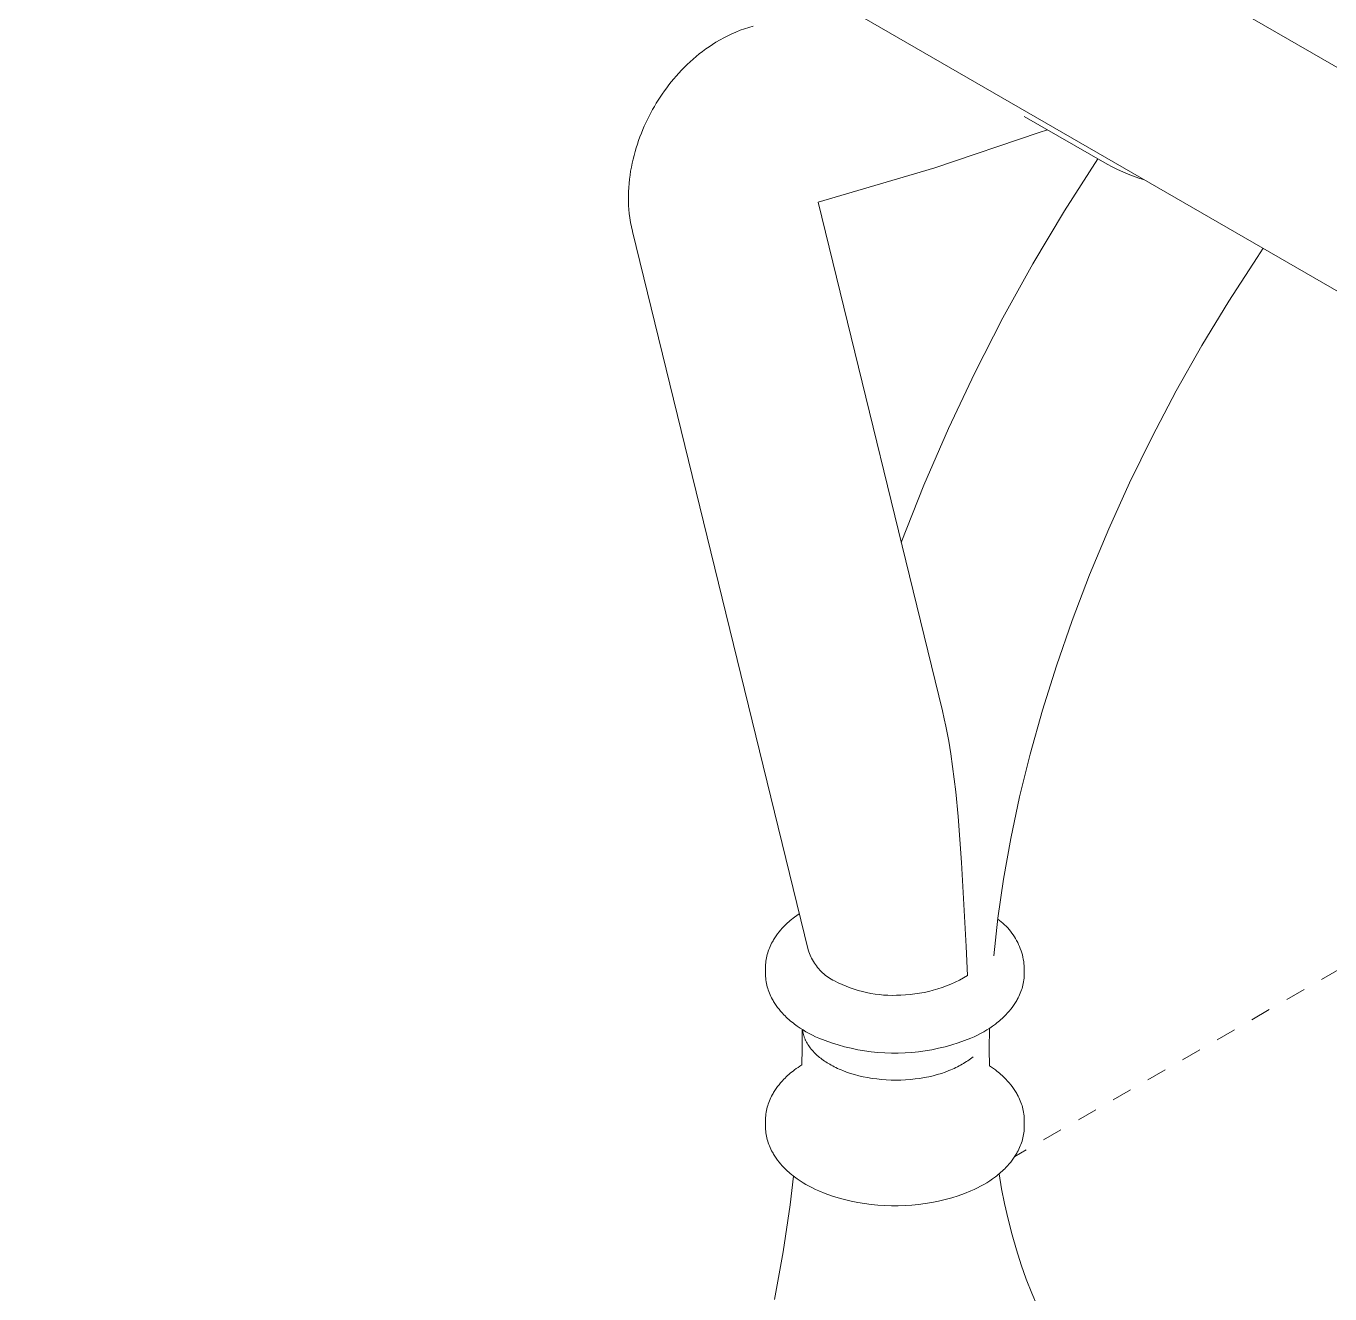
# Model space of a CAD drawing. Header units: inches. Extents: x -10 to 169, y -3 to 129.
# Drawn here: x 147.25 to 153.76, y 39.04 to 45.37 of the extents above; entities that cross this region are included whole.
import ezdxf

# ---------------------------------------------------------------- set-up
doc = ezdxf.new("R2010")
doc.units = ezdxf.units.IN
doc.linetypes.add('HIDDEN', pattern=[1.905, 1.27, -0.635])
doc.layers.add('ZANO_R', color=7, linetype='Continuous', lineweight=0)
doc.layers.add('ZANO_R_przerywana', color=250, linetype='HIDDEN', lineweight=0)

msp = doc.modelspace()

# ---------------------------------------------------------------- linework, layer by layer
at = {"layer": 'ZANO_R'}
for p, q in [((155.83234, 43.98615), (116.6531, 66.6063)), ((155.66446, 42.96711), (116.48522, 65.58726)), ((150.77178, 45.33222), (150.79188, 45.34104)), ((150.79188, 45.34104), (150.81308, 45.34956)), ((150.81308, 45.34956), (150.83456, 45.35736)), ((150.83456, 45.35736), (150.8563, 45.36444)), ((150.8563, 45.36444), (150.87824, 45.37078)), ((150.65867, 45.26798), (150.67543, 45.27916)), ((150.67543, 45.27916), (150.69247, 45.2899)), ((150.69247, 45.2899), (150.7132, 45.30217)), ((150.7132, 45.30217), (150.73242, 45.31277)), ((150.73242, 45.31277), (150.75195, 45.32279)), ((150.75195, 45.32279), (150.77178, 45.33222)), ((150.56357, 45.19196), (150.57834, 45.20528)), ((150.57834, 45.20528), (150.59383, 45.21863)), ((150.59383, 45.21863), (150.60965, 45.23161)), ((150.60965, 45.23161), (150.62579, 45.24419)), ((150.62579, 45.24419), (150.64221, 45.25639)), ((150.64221, 45.25639), (150.65867, 45.26798)), ((150.50788, 45.13589), (150.52107, 45.15007)), ((150.52107, 45.15007), (150.53492, 45.16434)), ((150.53492, 45.16434), (150.54909, 45.17831)), ((150.54909, 45.17831), (150.56357, 45.19196)), ((150.44698, 45.06199), (150.45838, 45.07699)), ((150.45838, 45.07699), (150.47006, 45.09178)), ((150.47006, 45.09178), (150.48236, 45.10674)), ((150.48236, 45.10674), (150.49497, 45.12144)), ((150.49497, 45.12144), (150.50788, 45.13589)), ((150.40491, 45.00082), (150.41485, 45.01617)), ((150.41485, 45.01617), (150.42506, 45.03133)), ((150.42506, 45.03133), (150.43587, 45.04676)), ((150.43587, 45.04676), (150.44698, 45.06199)), ((150.36802, 44.93769), (150.37681, 44.95372)), ((150.37681, 44.95372), (150.38589, 44.96959)), ((150.38589, 44.96959), (150.39526, 44.98529)), ((150.39526, 44.98529), (150.40491, 45.00082)), ((150.33539, 44.87107), (150.3432, 44.8882)), ((150.3432, 44.8882), (150.35133, 44.90517)), ((150.35133, 44.90517), (150.35953, 44.92151)), ((150.35953, 44.92151), (150.36802, 44.93769)), ((152.64396, 44.68134), (152.23066, 44.91996)), ((150.30715, 44.80019), (150.31377, 44.81835)), ((150.31377, 44.81835), (150.32076, 44.83638)), ((150.32076, 44.83638), (150.32791, 44.85379)), ((150.32791, 44.85379), (150.33539, 44.87107)), ((152.30525, 44.83893), (151.78459, 44.66384)), ((152.34592, 44.85341), (152.30525, 44.83893)), ((150.28936, 44.74446), (150.295, 44.76348)), ((150.295, 44.76348), (150.30089, 44.78189)), ((150.30089, 44.78189), (150.30715, 44.80019)), ((150.2709, 44.66679), (150.27495, 44.68675)), ((150.27495, 44.68675), (150.27933, 44.70609)), ((150.27933, 44.70609), (150.28414, 44.72533)), ((150.28414, 44.72533), (150.28936, 44.74446)), ((152.43118, 44.44887), (152.59738, 44.70823)), ((150.26161, 44.60642), (150.26423, 44.62661)), ((150.26423, 44.62661), (150.26732, 44.64674)), ((150.26732, 44.64674), (150.2709, 44.66679)), ((151.7118, 44.6409), (151.20197, 44.49109)), ((151.78459, 44.66384), (151.7118, 44.6409)), ((152.66943, 44.66751), (152.64396, 44.68134)), ((152.69535, 44.65455), (152.66943, 44.66751)), ((152.72169, 44.64247), (152.69535, 44.65455)), ((152.74842, 44.63128), (152.72169, 44.64247)), ((152.77552, 44.621), (152.74842, 44.63128)), ((152.80294, 44.61164), (152.77552, 44.621)), ((150.25675, 44.54365), (150.25782, 44.56461)), ((150.25782, 44.56461), (150.25944, 44.58554)), ((150.25944, 44.58554), (150.26161, 44.60642)), ((152.83067, 44.6032), (152.80294, 44.61164)), ((150.2562, 44.5146), (150.25624, 44.52267)), ((150.25645, 44.49486), (150.2562, 44.5146)), ((150.25624, 44.52267), (150.25675, 44.54365)), ((150.25724, 44.47513), (150.25645, 44.49486)), ((151.20197, 44.49109), (151.82246, 41.95349)), ((150.25855, 44.45543), (150.25724, 44.47513)), ((150.26039, 44.43577), (150.25855, 44.45543)), ((150.26318, 44.41325), (150.26039, 44.43577)), ((152.27344, 44.18427), (152.43118, 44.44887)), ((150.26672, 44.39081), (150.26318, 44.41325)), ((150.27099, 44.3685), (150.26672, 44.39081)), ((150.276, 44.34636), (150.27099, 44.3685)), ((151.153, 40.75974), (150.27605, 44.34619)), ((153.42224, 44.26166), (153.3919, 44.21655)), ((152.12434, 43.9147), (152.27344, 44.18427)), ((153.3919, 44.21655), (153.25082, 43.99832)), ((153.25082, 43.99832), (153.11621, 43.77575)), ((151.98404, 43.64046), (152.12434, 43.9147)), ((153.11621, 43.77575), (152.98857, 43.54975)), ((151.85267, 43.36183), (151.98404, 43.64046)), ((152.98857, 43.54975), (152.86839, 43.32135)), ((151.73038, 43.0791), (151.85267, 43.36183)), ((152.86839, 43.32135), (152.75608, 43.09158)), ((151.61729, 42.79256), (151.73038, 43.0791)), ((152.75608, 43.09158), (152.65196, 42.86141)), ((152.65196, 42.86141), (152.55626, 42.6318)), ((152.55626, 42.6318), (152.46917, 42.40371)), ((152.46917, 42.40371), (152.39078, 42.17807)), ((152.39078, 42.17807), (152.32109, 41.9557)), ((151.82246, 41.95349), (151.83179, 41.91345)), ((152.32109, 41.9557), (152.26005, 41.73739)), ((151.83179, 41.91345), (151.83976, 41.8761)), ((151.83976, 41.8761), (151.85376, 41.80207)), ((151.85376, 41.80207), (151.86417, 41.73862)), ((151.86417, 41.73862), (151.87339, 41.67499)), ((152.26005, 41.73739), (152.20754, 41.52387)), ((151.87339, 41.67499), (151.88868, 41.54944)), ((151.88868, 41.54944), (151.9008, 41.42608)), ((152.20754, 41.52387), (152.16337, 41.31578)), ((151.9008, 41.42608), (151.91812, 41.1958)), ((152.16337, 41.31578), (152.12731, 41.11374)), ((151.91812, 41.1958), (151.9409, 40.77759)), ((152.12731, 41.11374), (152.09905, 40.91823)), ((151.06337, 40.90664), (151.07021, 40.91232)), ((151.07021, 40.91232), (151.0772, 40.91791)), ((151.0772, 40.91791), (151.08434, 40.92341)), ((151.08434, 40.92341), (151.09641, 40.93226)), ((151.09641, 40.93226), (151.10873, 40.94078)), ((152.09905, 40.91823), (152.07825, 40.72965)), ((152.09853, 40.91413), (152.1074, 40.9075)), ((151.00016, 40.84022), (151.00747, 40.84966)), ((151.00747, 40.84966), (151.01514, 40.85893)), ((151.01514, 40.85893), (151.02318, 40.86803)), ((151.02318, 40.86803), (151.03156, 40.87696)), ((151.03156, 40.87696), (151.0376, 40.88307)), ((151.0376, 40.88307), (151.0438, 40.88909)), ((151.0438, 40.88909), (151.05016, 40.89503)), ((151.05016, 40.89503), (151.05669, 40.90088)), ((151.05669, 40.90088), (151.06337, 40.90664)), ((152.1074, 40.9075), (152.11604, 40.90057)), ((152.11604, 40.90057), (152.12443, 40.89334)), ((152.12443, 40.89334), (152.13257, 40.88583)), ((152.13257, 40.88583), (152.14045, 40.87804)), ((152.14045, 40.87804), (152.14805, 40.86998)), ((152.14805, 40.86998), (152.15536, 40.86166)), ((152.15536, 40.86166), (152.16239, 40.8531)), ((152.16239, 40.8531), (152.16911, 40.8443)), ((150.96317, 40.77744), (150.9668, 40.78535)), ((150.9668, 40.78535), (150.97066, 40.79318)), ((150.97066, 40.79318), (150.97478, 40.80093)), ((150.97478, 40.80093), (150.9776, 40.80597)), ((150.9776, 40.80597), (150.98053, 40.81098)), ((150.98053, 40.81098), (150.98355, 40.81594)), ((150.98355, 40.81594), (150.98668, 40.82087)), ((150.98668, 40.82087), (150.99323, 40.83062)), ((150.99323, 40.83062), (151.00016, 40.84022)), ((152.16911, 40.8443), (152.17552, 40.83527)), ((152.17552, 40.83527), (152.18162, 40.82602)), ((152.18162, 40.82602), (152.18739, 40.81657)), ((152.18739, 40.81657), (152.19283, 40.80692)), ((152.19283, 40.80692), (152.19794, 40.79709)), ((152.19794, 40.79709), (152.2027, 40.78709)), ((152.2027, 40.78709), (152.20711, 40.77693)), ((150.94343, 40.71189), (150.94498, 40.7203)), ((150.94498, 40.7203), (150.94679, 40.72864)), ((150.94679, 40.72864), (150.94887, 40.73691)), ((150.94887, 40.73691), (150.95121, 40.74514)), ((150.95121, 40.74514), (150.95382, 40.75331)), ((150.95382, 40.75331), (150.95668, 40.76142)), ((150.95668, 40.76142), (150.9598, 40.76946)), ((150.9598, 40.76946), (150.96317, 40.77744)), ((151.15582, 40.75116), (151.153, 40.75974)), ((151.15894, 40.74269), (151.15582, 40.75116)), ((151.16235, 40.73433), (151.15894, 40.74269)), ((151.16605, 40.72609), (151.16235, 40.73433)), ((151.17004, 40.71799), (151.16605, 40.72609)), ((151.1743, 40.71003), (151.17004, 40.71799)), ((151.9409, 40.77759), (151.94837, 40.63237)), ((152.20711, 40.77693), (152.21117, 40.76662)), ((152.21117, 40.76662), (152.21486, 40.75618)), ((152.21486, 40.75618), (152.2182, 40.74562)), ((152.2182, 40.74562), (152.22116, 40.73494)), ((152.22116, 40.73494), (152.22376, 40.72418)), ((152.22376, 40.72418), (152.22597, 40.71332)), ((150.9399, 40.66935), (150.94005, 40.67787)), ((150.9399, 40.64393), (150.9399, 40.66935)), ((150.94005, 40.67787), (150.94048, 40.6864)), ((150.94048, 40.6864), (150.94118, 40.69493)), ((150.94118, 40.69493), (150.94217, 40.70342)), ((150.94217, 40.70342), (150.94343, 40.71189)), ((151.17884, 40.70222), (151.1743, 40.71003)), ((151.18365, 40.69458), (151.17884, 40.70222)), ((151.18872, 40.68711), (151.18365, 40.69458)), ((151.19404, 40.67982), (151.18872, 40.68711)), ((151.19962, 40.67272), (151.19404, 40.67982)), ((151.20544, 40.66581), (151.19962, 40.67272)), ((151.2115, 40.65912), (151.20544, 40.66581)), ((151.21779, 40.65263), (151.2115, 40.65912)), ((151.22429, 40.64637), (151.21779, 40.65263)), ((152.22597, 40.71332), (152.22782, 40.7024)), ((152.22782, 40.7024), (152.22928, 40.69142)), ((152.22928, 40.69142), (152.23036, 40.6804)), ((152.23036, 40.6804), (152.23106, 40.66935)), ((152.23106, 40.64393), (152.23106, 40.66935)), ((150.94005, 40.6354), (150.9399, 40.64393)), ((150.94048, 40.62687), (150.94005, 40.6354)), ((150.94118, 40.61835), (150.94048, 40.62687)), ((150.94217, 40.60985), (150.94118, 40.61835)), ((150.94343, 40.60139), (150.94217, 40.60985)), ((150.94497, 40.59298), (150.94343, 40.60139)), ((150.94679, 40.58463), (150.94497, 40.59298)), ((151.23102, 40.64035), (151.22429, 40.64637)), ((151.23794, 40.63455), (151.23102, 40.64035)), ((151.24507, 40.62901), (151.23794, 40.63455)), ((151.25238, 40.62371), (151.24507, 40.62901)), ((151.25987, 40.61867), (151.25238, 40.62371)), ((151.26754, 40.61389), (151.25987, 40.61867)), ((151.27536, 40.60939), (151.26754, 40.61389)), ((151.28334, 40.60516), (151.27536, 40.60939)), ((151.30252, 40.59551), (151.28334, 40.60516)), ((151.32201, 40.58652), (151.30252, 40.59551)), ((151.3418, 40.5782), (151.32201, 40.58652)), ((151.86514, 40.58959), (151.84347, 40.58072)), ((151.88648, 40.59921), (151.86514, 40.58959)), ((151.90749, 40.60955), (151.88648, 40.59921)), ((151.92813, 40.62061), (151.90749, 40.60955)), ((151.94837, 40.63237), (151.92813, 40.62061)), ((152.22599, 40.59298), (152.22417, 40.58463)), ((152.22753, 40.60139), (152.22599, 40.59298)), ((152.22879, 40.60985), (152.22753, 40.60139)), ((152.22978, 40.61835), (152.22879, 40.60985)), ((152.23049, 40.62687), (152.22978, 40.61835)), ((152.23091, 40.6354), (152.23049, 40.62687)), ((152.23106, 40.64393), (152.23091, 40.6354)), ((150.94887, 40.57636), (150.94679, 40.58463)), ((150.95121, 40.56814), (150.94887, 40.57636)), ((150.95382, 40.55997), (150.95121, 40.56814)), ((150.95668, 40.55186), (150.95382, 40.55997)), ((150.9598, 40.54381), (150.95668, 40.55186)), ((150.96318, 40.53584), (150.9598, 40.54381)), ((150.9668, 40.52793), (150.96318, 40.53584)), ((150.97067, 40.5201), (150.9668, 40.52793)), ((151.36186, 40.57056), (151.3418, 40.5782)), ((151.38218, 40.56361), (151.36186, 40.57056)), ((151.40271, 40.55736), (151.38218, 40.56361)), ((151.42345, 40.55182), (151.40271, 40.55736)), ((151.44437, 40.54698), (151.42345, 40.55182)), ((151.46544, 40.54287), (151.44437, 40.54698)), ((151.48664, 40.53948), (151.46544, 40.54287)), ((151.50794, 40.53681), (151.48664, 40.53948)), ((151.52932, 40.53487), (151.50794, 40.53681)), ((151.55075, 40.53367), (151.52932, 40.53487)), ((151.57221, 40.53319), (151.55075, 40.53367)), ((151.59368, 40.53345), (151.57221, 40.53319)), ((151.61513, 40.53445), (151.59368, 40.53345)), ((151.63851, 40.53551), (151.61513, 40.53445)), ((151.66185, 40.53737), (151.63851, 40.53551)), ((151.68511, 40.54004), (151.66185, 40.53737)), ((151.70827, 40.5435), (151.68511, 40.54004)), ((151.73129, 40.54775), (151.70827, 40.5435)), ((151.75415, 40.5528), (151.73129, 40.54775)), ((151.77683, 40.55862), (151.75415, 40.5528)), ((151.79929, 40.56522), (151.77683, 40.55862)), ((151.82152, 40.57259), (151.79929, 40.56522)), ((151.84347, 40.58072), (151.82152, 40.57259)), ((152.20416, 40.52793), (152.2003, 40.5201)), ((152.20779, 40.53584), (152.20416, 40.52793)), ((152.21116, 40.54381), (152.20779, 40.53584)), ((152.21428, 40.55186), (152.21116, 40.54381)), ((152.21714, 40.55997), (152.21428, 40.55186)), ((152.21975, 40.56814), (152.21714, 40.55997)), ((152.22209, 40.57636), (152.21975, 40.56814)), ((152.22417, 40.58463), (152.22209, 40.57636)), ((150.97478, 40.51234), (150.97067, 40.5201)), ((150.9776, 40.5073), (150.97478, 40.51234)), ((150.98053, 40.5023), (150.9776, 40.5073)), ((150.98355, 40.49733), (150.98053, 40.5023)), ((150.98668, 40.4924), (150.98355, 40.49733)), ((150.99323, 40.48265), (150.98668, 40.4924)), ((151.00016, 40.47306), (150.99323, 40.48265)), ((151.00747, 40.46362), (151.00016, 40.47306)), ((151.01514, 40.45435), (151.00747, 40.46362)), ((152.16349, 40.46362), (152.15582, 40.45435)), ((152.1708, 40.47306), (152.16349, 40.46362)), ((152.17773, 40.48265), (152.1708, 40.47306)), ((152.18428, 40.4924), (152.17773, 40.48265)), ((152.18741, 40.49733), (152.18428, 40.4924)), ((152.19043, 40.5023), (152.18741, 40.49733)), ((152.19336, 40.5073), (152.19043, 40.5023)), ((152.19618, 40.51234), (152.19336, 40.5073)), ((152.2003, 40.5201), (152.19618, 40.51234)), ((151.02318, 40.44524), (151.01514, 40.45435)), ((151.03156, 40.43631), (151.02318, 40.44524)), ((151.0376, 40.43021), (151.03156, 40.43631)), ((151.0438, 40.42419), (151.0376, 40.43021)), ((151.05016, 40.41825), (151.0438, 40.42419)), ((151.05669, 40.4124), (151.05016, 40.41825)), ((151.06337, 40.40663), (151.05669, 40.4124)), ((151.07021, 40.40096), (151.06337, 40.40663)), ((151.0772, 40.39537), (151.07021, 40.40096)), ((151.08434, 40.38987), (151.0772, 40.39537)), ((152.09377, 40.39537), (152.08663, 40.38987)), ((152.10075, 40.40096), (152.09377, 40.39537)), ((152.10759, 40.40663), (152.10075, 40.40096)), ((152.11427, 40.4124), (152.10759, 40.40663)), ((152.1208, 40.41825), (152.11427, 40.4124)), ((152.12716, 40.42419), (152.1208, 40.41825)), ((152.13336, 40.43021), (152.12716, 40.42419)), ((152.1394, 40.43632), (152.13336, 40.43021)), ((152.14778, 40.44524), (152.1394, 40.43632)), ((152.15582, 40.45435), (152.14778, 40.44524)), ((151.09827, 40.37971), (151.08434, 40.38987)), ((151.11252, 40.36998), (151.09827, 40.37971)), ((151.12706, 40.3607), (151.11252, 40.36998)), ((151.12259, 40.26759), (151.12332, 40.36304)), ((151.12461, 40.36224), (151.125, 40.35903)), ((151.125, 40.35903), (151.12546, 40.35583)), ((151.12546, 40.35583), (151.12598, 40.35264)), ((151.12598, 40.35264), (151.12657, 40.34945)), ((151.12657, 40.34945), (151.12723, 40.34627)), ((151.14188, 40.35187), (151.12706, 40.3607)), ((151.12723, 40.34627), (151.12795, 40.34309)), ((151.12795, 40.34309), (151.12873, 40.33992)), ((151.12873, 40.33992), (151.12958, 40.33676)), ((151.12958, 40.33676), (151.1305, 40.33361)), ((151.1305, 40.33361), (151.13147, 40.33047)), ((151.13147, 40.33047), (151.13251, 40.32734)), ((151.13251, 40.32734), (151.13362, 40.32422)), ((151.15766, 40.34308), (151.14188, 40.35187)), ((151.17366, 40.33472), (151.15766, 40.34308)), ((151.18989, 40.32679), (151.17366, 40.33472)), ((151.20633, 40.31931), (151.18989, 40.32679)), ((151.98107, 40.32679), (151.96463, 40.31931)), ((151.9973, 40.33472), (151.98107, 40.32679)), ((152.0133, 40.34308), (151.9973, 40.33472)), ((152.02908, 40.35187), (152.0133, 40.34308)), ((152.0439, 40.3607), (152.02908, 40.35187)), ((152.05844, 40.36998), (152.0439, 40.3607)), ((152.05746, 40.36934), (152.05648, 40.26245)), ((152.07269, 40.37971), (152.05844, 40.36998)), ((152.08663, 40.38987), (152.07269, 40.37971)), ((151.12056, 40.18601), (151.12259, 40.26759)), ((151.13362, 40.32422), (151.13478, 40.32111)), ((151.13478, 40.32111), (151.13601, 40.31802)), ((151.13601, 40.31802), (151.1373, 40.31493)), ((151.1373, 40.31493), (151.13865, 40.31186)), ((151.13865, 40.31186), (151.14005, 40.30881)), ((151.14005, 40.30881), (151.14152, 40.30577)), ((151.14152, 40.30577), (151.14464, 40.29973)), ((151.14464, 40.29973), (151.14798, 40.29376)), ((151.14798, 40.29376), (151.15155, 40.28785)), ((151.15155, 40.28785), (151.15535, 40.28202)), ((151.15535, 40.28202), (151.15935, 40.27627)), ((151.15935, 40.27627), (151.16357, 40.2706)), ((151.16357, 40.2706), (151.16798, 40.26501)), ((151.16798, 40.26501), (151.17259, 40.25951)), ((151.23784, 40.30706), (151.20633, 40.31931)), ((151.26975, 40.29588), (151.23784, 40.30706)), ((151.30201, 40.28578), (151.26975, 40.29588)), ((151.3346, 40.27677), (151.30201, 40.28578)), ((151.36747, 40.26887), (151.3346, 40.27677)), ((151.40059, 40.26208), (151.36747, 40.26887)), ((151.43392, 40.25641), (151.40059, 40.26208)), ((151.77037, 40.26208), (151.73704, 40.25641)), ((151.80349, 40.26887), (151.77037, 40.26208)), ((151.83636, 40.27677), (151.80349, 40.26887)), ((151.86895, 40.28578), (151.83636, 40.27677)), ((151.90121, 40.29588), (151.86895, 40.28578)), ((151.93312, 40.30706), (151.90121, 40.29588)), ((151.96463, 40.31931), (151.93312, 40.30706)), ((152.05648, 40.26245), (152.05731, 40.18156)), ((151.17259, 40.25951), (151.17739, 40.2541)), ((151.17739, 40.2541), (151.18237, 40.24878)), ((151.18237, 40.24878), (151.18753, 40.24356)), ((151.18753, 40.24356), (151.19286, 40.23843)), ((151.19286, 40.23843), (151.19834, 40.23341)), ((151.19834, 40.23341), (151.20398, 40.22849)), ((151.20398, 40.22849), (151.20976, 40.22368)), ((151.20976, 40.22368), (151.21568, 40.21897)), ((151.21568, 40.21897), (151.22173, 40.21437)), ((151.22173, 40.21437), (151.22791, 40.20987)), ((151.22791, 40.20987), (151.2342, 40.20549)), ((151.2342, 40.20549), (151.2406, 40.20122)), ((151.2406, 40.20122), (151.2471, 40.19706)), ((151.2471, 40.19706), (151.2537, 40.19301)), ((151.46742, 40.25186), (151.43392, 40.25641)), ((151.50106, 40.24845), (151.46742, 40.25186)), ((151.53479, 40.24617), (151.50106, 40.24845)), ((151.56858, 40.24504), (151.53479, 40.24617)), ((151.60238, 40.24504), (151.56858, 40.24504)), ((151.63617, 40.24617), (151.60238, 40.24504)), ((151.6699, 40.24845), (151.63617, 40.24617)), ((151.70354, 40.25186), (151.6699, 40.24845)), ((151.73704, 40.25641), (151.70354, 40.25186)), ((151.92793, 40.19333), (151.93505, 40.19772)), ((151.93505, 40.19772), (151.94205, 40.20224)), ((151.94205, 40.20224), (151.94894, 40.2069)), ((151.94894, 40.2069), (151.9557, 40.21168)), ((151.9557, 40.21168), (151.96231, 40.21659)), ((151.96231, 40.21659), (151.96878, 40.22162)), ((151.96878, 40.22162), (151.97509, 40.22678)), ((151.0438, 40.12661), (151.05016, 40.13255)), ((151.05016, 40.13255), (151.05669, 40.1384)), ((151.05669, 40.1384), (151.06337, 40.14417)), ((151.06337, 40.14417), (151.07021, 40.14984)), ((151.07021, 40.14984), (151.0772, 40.15543)), ((151.0772, 40.15543), (151.08434, 40.16093)), ((151.08434, 40.16093), (151.0932, 40.16748)), ((151.0932, 40.16748), (151.10219, 40.17384)), ((151.10219, 40.17384), (151.11131, 40.18002)), ((151.11131, 40.18002), (151.12056, 40.18601)), ((151.2537, 40.19301), (151.26038, 40.18907)), ((151.26038, 40.18907), (151.26779, 40.18488)), ((151.26779, 40.18488), (151.27543, 40.18076)), ((151.27543, 40.18076), (151.2833, 40.1767)), ((151.2833, 40.1767), (151.29139, 40.17271)), ((151.29139, 40.17271), (151.2997, 40.1688)), ((151.2997, 40.1688), (151.30824, 40.16496)), ((151.30824, 40.16496), (151.317, 40.16122)), ((151.317, 40.16122), (151.32597, 40.15756)), ((151.32597, 40.15756), (151.34456, 40.15055)), ((151.34456, 40.15055), (151.36398, 40.14397)), ((151.36398, 40.14397), (151.38417, 40.13787)), ((151.38417, 40.13787), (151.4051, 40.13228)), ((151.4051, 40.13228), (151.4267, 40.12725)), ((151.75439, 40.12725), (151.776, 40.13228)), ((151.776, 40.13228), (151.79692, 40.13787)), ((151.79692, 40.13787), (151.81712, 40.14397)), ((151.81712, 40.14397), (151.83653, 40.15055)), ((151.83653, 40.15055), (151.85512, 40.15756)), ((151.85512, 40.15756), (151.8641, 40.16122)), ((151.8641, 40.16122), (151.87285, 40.16496)), ((151.87285, 40.16496), (151.88139, 40.1688)), ((151.88139, 40.1688), (151.88971, 40.17271)), ((151.88971, 40.17271), (151.8978, 40.1767)), ((151.8978, 40.1767), (151.90566, 40.18076)), ((151.90566, 40.18076), (151.9133, 40.18488)), ((151.9133, 40.18488), (151.92071, 40.18907)), ((151.92071, 40.18907), (151.92793, 40.19333)), ((152.05731, 40.18156), (152.07214, 40.17149)), ((152.07214, 40.17149), (152.08663, 40.16093)), ((152.08663, 40.16093), (152.09376, 40.15543)), ((152.09376, 40.15543), (152.10075, 40.14984)), ((152.10075, 40.14984), (152.10759, 40.14417)), ((152.10759, 40.14417), (152.11427, 40.1384)), ((152.11427, 40.1384), (152.1208, 40.13255)), ((152.1208, 40.13255), (152.12716, 40.12661)), ((150.98668, 40.0584), (150.99323, 40.06815)), ((150.99323, 40.06815), (151.00016, 40.07774)), ((151.00016, 40.07774), (151.00747, 40.08718)), ((151.00747, 40.08718), (151.01514, 40.09645)), ((151.01514, 40.09645), (151.02318, 40.10556)), ((151.02318, 40.10556), (151.03156, 40.11449)), ((151.03156, 40.11449), (151.0376, 40.12059)), ((151.0376, 40.12059), (151.0438, 40.12661)), ((151.4267, 40.12725), (151.44891, 40.12281)), ((151.44891, 40.12281), (151.47166, 40.11899)), ((151.47166, 40.11899), (151.49487, 40.11583)), ((151.49487, 40.11583), (151.51845, 40.11334)), ((151.51845, 40.11334), (151.54232, 40.11155)), ((151.54232, 40.11155), (151.56639, 40.11047)), ((151.56639, 40.11047), (151.59055, 40.11011)), ((151.59055, 40.11011), (151.61471, 40.11047)), ((151.61471, 40.11047), (151.63877, 40.11155)), ((151.63877, 40.11155), (151.66264, 40.11334)), ((151.66264, 40.11334), (151.68622, 40.11583)), ((151.68622, 40.11583), (151.70943, 40.11899)), ((151.70943, 40.11899), (151.73218, 40.12281)), ((151.73218, 40.12281), (151.75439, 40.12725)), ((152.12716, 40.12661), (152.13336, 40.12059)), ((152.13336, 40.12059), (152.1394, 40.11449)), ((152.1394, 40.11449), (152.14778, 40.10556)), ((152.14778, 40.10556), (152.15582, 40.09645)), ((152.15582, 40.09645), (152.16349, 40.08718)), ((152.16349, 40.08718), (152.1708, 40.07774)), ((152.1708, 40.07774), (152.17773, 40.06815)), ((152.17773, 40.06815), (152.18428, 40.0584)), ((150.95668, 39.99894), (150.9598, 40.00699)), ((150.9598, 40.00699), (150.96317, 40.01496)), ((150.96317, 40.01496), (150.9668, 40.02287)), ((150.9668, 40.02287), (150.97066, 40.0307)), ((150.97066, 40.0307), (150.97478, 40.03846)), ((150.97478, 40.03846), (150.9776, 40.0435)), ((150.9776, 40.0435), (150.98053, 40.0485)), ((150.98053, 40.0485), (150.98355, 40.05347)), ((150.98355, 40.05347), (150.98668, 40.0584)), ((152.18428, 40.0584), (152.18741, 40.05347)), ((152.18741, 40.05347), (152.19043, 40.0485)), ((152.19043, 40.0485), (152.19336, 40.0435)), ((152.19336, 40.0435), (152.19618, 40.03846)), ((152.19618, 40.03846), (152.2003, 40.0307)), ((152.2003, 40.0307), (152.20416, 40.02287)), ((152.20416, 40.02287), (152.20779, 40.01496)), ((152.20779, 40.01496), (152.21116, 40.00699)), ((152.21116, 40.00699), (152.21428, 39.99894)), ((150.94118, 39.93245), (150.94217, 39.94095)), ((150.94217, 39.94095), (150.94343, 39.94941)), ((150.94343, 39.94941), (150.94498, 39.95782)), ((150.94498, 39.95782), (150.94679, 39.96617)), ((150.94679, 39.96617), (150.94887, 39.97444)), ((150.94887, 39.97444), (150.95121, 39.98266)), ((150.95121, 39.98266), (150.95382, 39.99083)), ((150.95382, 39.99083), (150.95668, 39.99894)), ((152.21428, 39.99894), (152.21714, 39.99083)), ((152.21714, 39.99083), (152.21975, 39.98266)), ((152.21975, 39.98266), (152.22209, 39.97444)), ((152.22209, 39.97444), (152.22417, 39.96617)), ((152.22417, 39.96617), (152.22599, 39.95782)), ((152.22599, 39.95782), (152.22753, 39.94941)), ((152.22753, 39.94941), (152.22879, 39.94095)), ((152.22879, 39.94095), (152.22978, 39.93245)), ((150.9399, 39.90687), (150.94005, 39.9154)), ((150.9399, 39.88145), (150.9399, 39.90687)), ((150.94005, 39.87293), (150.9399, 39.88145)), ((150.94005, 39.9154), (150.94048, 39.92393)), ((150.94048, 39.8644), (150.94005, 39.87293)), ((150.94048, 39.92393), (150.94118, 39.93245)), ((152.22978, 39.93245), (152.23049, 39.92393)), ((152.23049, 39.92393), (152.23091, 39.9154)), ((152.23091, 39.87293), (152.23049, 39.8644)), ((152.23091, 39.9154), (152.23106, 39.90687)), ((152.23106, 39.88145), (152.23091, 39.87293)), ((152.23106, 39.88145), (152.23106, 39.90687)), ((150.94118, 39.85587), (150.94048, 39.8644)), ((150.94217, 39.84738), (150.94118, 39.85587)), ((150.94343, 39.83891), (150.94217, 39.84738)), ((150.94497, 39.8305), (150.94343, 39.83891)), ((150.94679, 39.82215), (150.94497, 39.8305)), ((150.94887, 39.81388), (150.94679, 39.82215)), ((150.95121, 39.80566), (150.94887, 39.81388)), ((150.95382, 39.79749), (150.95121, 39.80566)), ((152.21975, 39.80566), (152.21714, 39.79749)), ((152.22209, 39.81389), (152.21975, 39.80566)), ((152.22417, 39.82216), (152.22209, 39.81389)), ((152.22599, 39.8305), (152.22417, 39.82216)), ((152.22753, 39.83891), (152.22599, 39.8305)), ((152.22879, 39.84738), (152.22753, 39.83891)), ((152.22978, 39.85587), (152.22879, 39.84738)), ((152.23049, 39.8644), (152.22978, 39.85587)), ((150.95668, 39.78938), (150.95382, 39.79749)), ((150.9598, 39.78134), (150.95668, 39.78938)), ((150.96318, 39.77336), (150.9598, 39.78134)), ((150.9668, 39.76545), (150.96318, 39.77336)), ((150.97067, 39.75762), (150.9668, 39.76545)), ((150.97478, 39.74987), (150.97067, 39.75762)), ((150.9776, 39.74483), (150.97478, 39.74987)), ((150.98053, 39.73982), (150.9776, 39.74483)), ((152.19336, 39.74483), (152.19043, 39.73982)), ((152.19618, 39.74987), (152.19336, 39.74483)), ((152.2003, 39.75762), (152.19618, 39.74987)), ((152.20416, 39.76545), (152.2003, 39.75762)), ((152.20779, 39.77336), (152.20416, 39.76545)), ((152.21116, 39.78134), (152.20779, 39.77336)), ((152.21428, 39.78938), (152.21116, 39.78134)), ((152.21714, 39.79749), (152.21428, 39.78938)), ((150.98355, 39.73486), (150.98053, 39.73982)), ((150.98668, 39.72993), (150.98355, 39.73486)), ((150.99323, 39.72018), (150.98668, 39.72993)), ((151.00016, 39.71058), (150.99323, 39.72018)), ((151.00747, 39.70114), (151.00016, 39.71058)), ((151.01514, 39.69187), (151.00747, 39.70114)), ((151.02318, 39.68277), (151.01514, 39.69187)), ((151.03156, 39.67384), (151.02318, 39.68277)), ((152.14778, 39.68277), (152.1394, 39.67384)), ((152.15582, 39.69187), (152.14778, 39.68277)), ((152.16349, 39.70114), (152.15582, 39.69187)), ((152.1708, 39.71058), (152.16349, 39.70114)), ((152.17773, 39.72018), (152.1708, 39.71058)), ((152.18428, 39.72993), (152.17773, 39.72018)), ((152.18741, 39.73486), (152.18428, 39.72993)), ((152.19043, 39.73982), (152.18741, 39.73486)), ((151.0376, 39.66773), (151.03156, 39.67384)), ((151.0438, 39.66171), (151.0376, 39.66773)), ((151.05016, 39.65577), (151.0438, 39.66171)), ((151.05669, 39.64992), (151.05016, 39.65577)), ((151.06337, 39.64416), (151.05669, 39.64992)), ((151.06232, 39.48778), (151.07991, 39.63077)), ((151.07021, 39.63848), (151.06337, 39.64416)), ((151.0772, 39.63289), (151.07021, 39.63848)), ((151.08434, 39.62739), (151.0772, 39.63289)), ((151.09827, 39.61723), (151.08434, 39.62739)), ((151.11252, 39.60751), (151.09827, 39.61723)), ((152.07269, 39.61723), (152.05844, 39.6075)), ((152.08663, 39.62739), (152.07269, 39.61723)), ((152.09377, 39.63289), (152.08663, 39.62739)), ((152.10075, 39.63848), (152.09377, 39.63289)), ((152.10759, 39.64416), (152.10075, 39.63848)), ((152.10489, 39.64188), (152.11778, 39.56827)), ((152.11427, 39.64992), (152.10759, 39.64416)), ((152.1208, 39.65577), (152.11427, 39.64992)), ((152.12716, 39.66171), (152.1208, 39.65577)), ((152.13336, 39.66773), (152.12716, 39.66171)), ((152.1394, 39.67384), (152.13336, 39.66773)), ((151.12706, 39.59822), (151.11252, 39.60751)), ((151.14188, 39.5894), (151.12706, 39.59822)), ((151.15766, 39.5806), (151.14188, 39.5894)), ((151.17366, 39.57224), (151.15766, 39.5806)), ((151.18989, 39.56431), (151.17366, 39.57224)), ((151.20633, 39.55683), (151.18989, 39.56431)), ((151.23784, 39.54458), (151.20633, 39.55683)), ((151.96463, 39.55683), (151.93312, 39.54458)), ((151.98107, 39.56431), (151.96463, 39.55683)), ((151.9973, 39.57224), (151.98107, 39.56431)), ((152.0133, 39.5806), (151.9973, 39.57224)), ((152.02908, 39.5894), (152.0133, 39.5806)), ((152.0439, 39.59822), (152.02908, 39.5894)), ((152.05844, 39.6075), (152.0439, 39.59822)), ((152.11778, 39.56827), (152.1324, 39.49498)), ((151.02756, 39.25339), (151.06232, 39.48778)), ((151.26975, 39.5334), (151.23784, 39.54458)), ((151.30201, 39.5233), (151.26975, 39.5334)), ((151.3346, 39.5143), (151.30201, 39.5233)), ((151.36747, 39.50639), (151.3346, 39.5143)), ((151.40059, 39.4996), (151.36747, 39.50639)), ((151.43392, 39.49393), (151.40059, 39.4996)), ((151.46742, 39.48939), (151.43392, 39.49393)), ((151.50106, 39.48597), (151.46742, 39.48939)), ((151.53479, 39.4837), (151.50106, 39.48597)), ((151.56858, 39.48256), (151.53479, 39.4837)), ((151.60238, 39.48256), (151.56858, 39.48256)), ((151.63617, 39.4837), (151.60238, 39.48256)), ((151.6699, 39.48597), (151.63617, 39.4837)), ((151.70354, 39.48939), (151.6699, 39.48597)), ((151.73704, 39.49393), (151.70354, 39.48939)), ((151.77037, 39.4996), (151.73704, 39.49393)), ((151.80349, 39.50639), (151.77037, 39.4996)), ((151.83636, 39.5143), (151.80349, 39.50639)), ((151.86895, 39.5233), (151.83636, 39.5143)), ((151.90121, 39.5334), (151.86895, 39.5233)), ((151.93312, 39.54458), (151.90121, 39.5334)), ((152.1324, 39.49498), (152.15023, 39.41612)), ((152.15023, 39.41612), (152.17024, 39.33778)), ((152.17024, 39.33778), (152.19178, 39.26256)), ((150.98503, 39.01571), (151.02756, 39.25339)), ((152.19178, 39.26256), (152.21554, 39.18802)), ((152.21554, 39.18802), (152.24067, 39.11683)), ((152.24067, 39.11683), (152.26804, 39.04648)), ((152.26804, 39.04648), (152.2966, 38.97964))]:
    msp.add_line(p, q, dxfattribs=at)
at = {"layer": 'ZANO_R_przerywana', "ltscale": 0.05}
msp.add_line((158.47615, 43.36181), (152.18353, 39.72876), dxfattribs=at)

doc.saveas('drawing.dxf')
